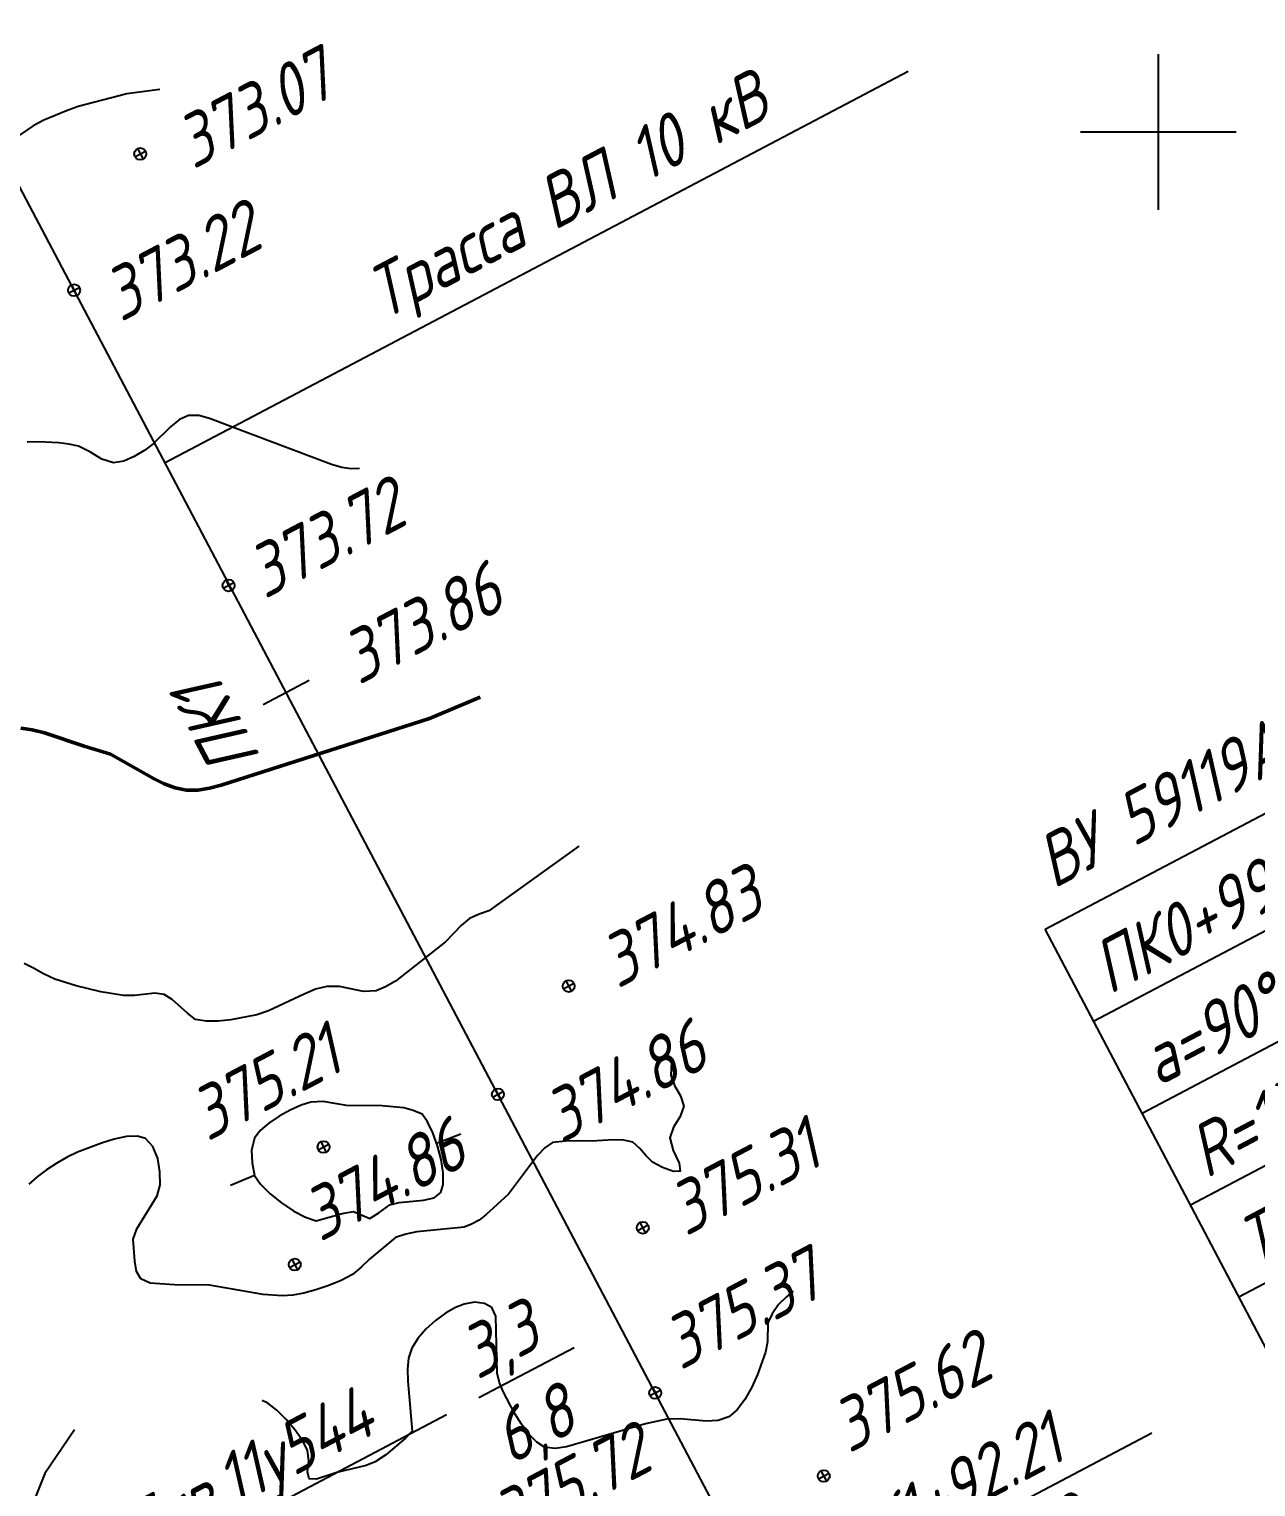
# Model space of a CAD drawing. Extents: x 1519576 to 1520221, y 2185176 to 2185962.
# Drawn here: x 1519913.1 to 1520007.5, y 2185695.7 to 2185807.9 of the extents above; entities that cross this region are included whole.
import ezdxf
from ezdxf.enums import TextEntityAlignment as Align

# ---------------------------------------------------------------- set-up
doc = ezdxf.new("R2010")
doc.units = 0
doc.header["$PDMODE"] = 35
doc.header["$PDSIZE"] = 2
for name, color, linetype, lineweight in [('ИИ_ГЕОПУНКТ_025', 7, 'Continuous', 25), ('ИИ_ГЕОСЕТКА_025', 3, 'Continuous', 25), ('ИИ_ОТМЕТКА_025', 7, 'Continuous', 25), ('ИИ_ПИКЕТАЖ_025', 7, 'Continuous', 25), ('ИИ_РАЗМЕР_025', 7, 'Continuous', 25), ('ИИ_РЕЛЬЕФ_025', 34, 'Continuous', 25), ('ИИ_РЕЛЬЕФ_050', 34, 'Continuous', 50), ('ИИ_СКВАЖИНА_025', 7, 'Continuous', 25), ('ИИ_ТЕКСТ_025', 7, 'Continuous', 25), ('ИИ_ТРАССА_ЛЭП_025', 7, 'Continuous', 25)]:
    doc.layers.add(name, color=color, linetype=linetype, lineweight=lineweight)
doc.styles.add('VNIPISIMPLEXCUR', font='simplex.shx', dxfattribs={"width": 0.8, "oblique": 15})
doc.dimstyles.new('ИИ-2000-м-dm$2', dxfattribs={"dimscale": 2, "dimtxt": 2.5, "dimasz": 2.5, "dimexe": 1.25, "dimexo": 0, "dimgap": 1, "dimtad": 2, "dimtoh": 1, "dimzin": 1, "dimdsep": 46, "dimtxsty": 'VNIPISIMPLEXCUR', "dimcen": 2.5, "dimaunit": 1, "dimazin": 0, "dimtfac": 1, "dimtmove": 1, "dimatfit": 2, "dimfxl": 1, "dimarcsym": 0})

# ---------------------------------------------------------------- blocks, each defined once
blk = doc.blocks.new('PICKET')
at = {"color": 0, "linetype": 'Continuous', "lineweight": 25}
for p, q in [((-0.23, 0), (0.23, 0)), ((0, 0.23), (0, -0.23))]:
    blk.add_line(p, q, dxfattribs=at)
blk.add_circle((0, 0), 0.23, dxfattribs=at)
at = {"color": 0, "linetype": 'Continuous', "style": 'VNIPISIMPLEXCUR', "oblique": 15, "width": 0.8}
blk.add_attdef('OTMETKA', (1.25, 0.3), '', height=2, dxfattribs=at)
at = {"color": 8, "linetype": 'Continuous', "style": 'VNIPISIMPLEXCUR', "oblique": 15, "width": 0.8, "flags": 1}
blk.add_attdef('NOMER', (1.25, -2.7), '', height=2, dxfattribs=at)
blk = doc.blocks.new('ИИ25001')
at = {"linetype": 'Continuous'}
h = blk.add_hatch(color=0, dxfattribs=at)
edge = h.paths.add_edge_path()
edge.add_arc((0, 0), 0.5, 0, 360)
at = {"color": 0, "linetype": 'Continuous'}
for radius in [1, 0.5]:
    blk.add_circle((0, 0), radius, dxfattribs=at)
at = {"color": 0, "style": 'VNIPISIMPLEXCUR', "oblique": 15, "width": 0.8}
for tag, p in [('NUMBER', (2, 0.7)), ('STS', (14.218, 0.7)), ('EGWL', (38.317, 0.7)), ('TFS', (19.079, -1)), ('HEIGHT', (2, -2.7)), ('FS', (14.218, -2.7)), ('AGWL', (36.594, -2.7))]:
    blk.add_attdef(tag, p, '', height=2, dxfattribs=at)
at = {"color": 253, "style": 'VNIPISIMPLEXCUR', "oblique": 15, "width": 0.8, "flags": 1}
for tag, p in [('DATE', (-2.5, -0.8)), ('NOTE1', (-2.5, -3.2)), ('NOTE2', (-2.5, -5.6))]:
    blk.add_attdef(tag, text='', height=1.6, dxfattribs=at).set_placement(p, align=Align.RIGHT)
blk = doc.blocks.new('ИИ053296')
at = {"color": 0, "linetype": 'Continuous', "lineweight": 25}
blk.add_lwpolyline([(0, 0), (1, 0)], dxfattribs=at)
blk = doc.blocks.new('ИИ05012')
at = {"color": 0, "linetype": 'Continuous', "lineweight": 25, "flags": 128}
for points in [[(0, 3), (0, -3)], [(-3, 0), (3, 0)]]:
    blk.add_lwpolyline(points, dxfattribs=at)
blk = doc.blocks.new('ИИ15003')
at = {"color": 253, "style": 'VNIPISIMPLEXCUR', "oblique": 15, "width": 0.8, "flags": 1}
blk.add_attdef('NOTE', text='', height=1.6, dxfattribs=at).set_placement((-1.75, -0.8), align=Align.RIGHT)
at = {"color": 0, "style": 'VNIPISIMPLEXCUR', "oblique": 15, "width": 0.8}
for tag, p in [('NUMBER', (1.75, -1)), ('CENTRE', (1.75, -5)), ('HEIGHT', (1.75, -9)), ('STATIONING', (1.75, -13)), ('ALPHA', (1.75, -17)), ('RADIUS', (1.75, -21)), ('TANGENT', (1.75, -25)), ('CURVE', (1.75, -29)), ('BISECTOR', (1.75, -33)), ('INCREMENT', (1.75, -37)), ('COMPOUND_TANGENT', (1.75, -41)), ('COMPOUND_CURVE', (1.75, -45)), ('COMPOUND_BISECTOR', (1.75, -49)), ('COMPOUND_INCR', (1.75, -53)), ('CURVE_LENGTH', (1.75, -57)), ('TANGENT_INCR', (1.75, -61)), ('RADIUS_INCR', (1.75, -65))]:
    blk.add_attdef(tag, p, '', height=2, dxfattribs=at)
blk = doc.blocks.new('*U42')
at = {"color": 0, "linetype": 'ByBlock', "lineweight": -2}
for points in [[(33.079, 9.85), (33.079, 37.85)], [(33.079, 37.85), (57.022, 37.85)], [(33.079, 33.85), (57.022, 33.85)], [(33.079, 29.85), (57.022, 29.85)], [(33.079, 25.85), (57.022, 25.85)], [(33.079, 21.85), (57.022, 21.85)]]:
    blk.add_lwpolyline(points, dxfattribs=at)
blk = doc.blocks.new('*D43')
at = {"layer": 'Defpoints', "color": 0, "transparency": 16777216}
for p in [(1519847.82, 2185817.46), (1519954.78, 2185633.8), (1519934.67, 2185630.07), (1519952.18, 2185619.41), (1519880.47, 2185594.64)]:
    blk.add_point(p, dxfattribs=at)
at = {"layer": 'ИИ_РАЗМЕР_025', "color": 0, "lineweight": -2, "transparency": 16777216}
for p, q in [((1519932.84, 2185642.13), (1519925.35, 2185638.18)), ((1519935.2, 2185633.19), (1519932.84, 2185642.13))]:
    blk.add_line(p, q, dxfattribs=at)
blk.add_arc((1519946.81, 2185629.6), 12.15, 136.7312, 188.8428, dxfattribs=at)
at = {"layer": 'ИИ_РАЗМЕР_025', "color": 0, "transparency": 16777216}
for points in [[(1519937.56, 2185638.46), (1519938.37, 2185637.4), (1519941.15, 2185640.35)], [(1519935.44, 2185627.94), (1519934.17, 2185627.52), (1519936.06, 2185623.93)]]:
    blk.add_solid(points, dxfattribs=at)
at = {"layer": 'ИИ_РАЗМЕР_025', "color": 0, "transparency": 16777216, "insert": (1519927.25, 2185642.57), "char_height": 4, "attachment_point": 5, "rotation": 27.7843, "style": 'VNIPISIMPLEXCUR'}
blk.add_mtext('90°', dxfattribs=at)
blk = doc.blocks.new('ИИ15002')
at = {"linetype": 'Continuous', "lineweight": 25}
h = blk.add_hatch(color=0, dxfattribs=at)
edge = h.paths.add_edge_path()
edge.add_arc((0, 0), 0.3, 0, 360)
at = {"color": 0, "linetype": 'Continuous', "lineweight": 25}
blk.add_circle((0, 0), 0.3, dxfattribs=at)
at = {"color": 0, "linetype": 'Continuous', "style": 'VNIPISIMPLEXCUR', "oblique": 15, "width": 0.8}
blk.add_attdef('STATIONING', (1, 1.3), '', height=2, rotation=90, dxfattribs=at)
at = {"color": 7, "linetype": 'Continuous', "style": 'VNIPISIMPLEXCUR', "oblique": 15, "width": 0.8}
blk.add_attdef('HEIGHT', text='', height=2, dxfattribs=at).set_placement((0, -1.3), align=Align.TOP_CENTER)
blk = doc.blocks.new('ИИ15001')
at = {"color": 0, "linetype": 'Continuous', "lineweight": 25}
blk.add_lwpolyline([(0, 1), (0, -1)], dxfattribs=at)
at = {"color": 0, "linetype": 'Continuous', "lineweight": 25, "style": 'VNIPISIMPLEXCUR', "oblique": 15, "width": 0.8}
blk.add_attdef('STATIONING', text='', height=2, dxfattribs=at).set_placement((0, 2), align=Align.CENTER)
at = {"color": 7, "linetype": 'Continuous', "lineweight": 25, "style": 'VNIPISIMPLEXCUR', "oblique": 15, "width": 0.8}
blk.add_attdef('HEIGHT', text='', height=2, dxfattribs=at).set_placement((0, -2), align=Align.TOP_CENTER)

msp = doc.modelspace()

# ---------------------------------------------------------------- linework, layer by layer
at = {"layer": 'ИИ_ПИКЕТАЖ_025'}
msp.add_lwpolyline([(1519975.819, 2185675.276), (1519976.295, 2185687.585), (1519999.51, 2185699.816)], dxfattribs=at)
at = {"layer": 'ИИ_РЕЛЬЕФ_025'}
for points, elevation in [([(1519923.117, 2185803.272), (1519920.575, 2185802.925), (1519916.83, 2185801.955), (1519915.931, 2185801.635), (1519914.178, 2185800.914), (1519913.355, 2185800.474), (1519911.815, 2185799.432)], 373), ([(1519938.5, 2185774.078), (1519937.849, 2185774.047), (1519937.135, 2185774.168), (1519936.344, 2185774.396), (1519926.931, 2185777.933), (1519926.117, 2185778.17), (1519925.322, 2185778.175), (1519924.623, 2185777.861), (1519923.936, 2185777.303), (1519922.601, 2185775.985), (1519921.952, 2185775.489), (1519921.136, 2185775.017), (1519920.342, 2185774.654), (1519919.536, 2185774.523), (1519918.659, 2185774.805), (1519917.767, 2185775.345), (1519916.843, 2185775.795), (1519916.099, 2185775.966), (1519915.332, 2185776.072), (1519913.749, 2185776.138), (1519912.89, 2185776.116)], 373.5), ([(1519955.383, 2185745.008), (1519948.458, 2185740.012), (1519947.707, 2185739.759), (1519946.96, 2185739.416), (1519946.343, 2185738.907), (1519945.12, 2185737.632), (1519941.26, 2185734.599), (1519940.504, 2185734.158), (1519939.763, 2185733.869), (1519938.808, 2185733.798), (1519936.948, 2185734.179), (1519935.97, 2185734.193), (1519935.115, 2185733.974), (1519934.226, 2185733.61), (1519931.48, 2185732.305), (1519930.582, 2185732.018), (1519928.588, 2185731.62), (1519927.599, 2185731.513), (1519926.674, 2185731.515), (1519925.854, 2185731.661), (1519925.237, 2185732.136), (1519924.069, 2185733.188), (1519923.449, 2185733.572), (1519922.735, 2185733.673), (1519921.177, 2185733.494), (1519920.324, 2185733.49), (1519918.572, 2185733.779), (1519916.668, 2185734.242), (1519915.019, 2185734.761), (1519914.146, 2185735.172), (1519913.4, 2185735.61), (1519912.661, 2185735.954)], 374.5), ([(1519962.535, 2185728.465), (1519962.511, 2185728.373), (1519962.46, 2185727.369), (1519962.743, 2185726.557), (1519963.219, 2185725.77), (1519963.466, 2185724.981), (1519963.191, 2185724.175), (1519962.681, 2185723.368), (1519962.38, 2185722.547), (1519962.632, 2185721.568), (1519963.097, 2185720.575), (1519963.194, 2185719.97), (1519962.663, 2185719.953), (1519961.827, 2185720.26), (1519961.058, 2185720.665), (1519960.55, 2185721.166), (1519960.074, 2185721.72), (1519959.549, 2185722.209), (1519958.856, 2185722.368), (1519958.047, 2185722.372), (1519956.359, 2185722.289), (1519955.351, 2185722.317), (1519954.352, 2185722.279), (1519953.362, 2185722.173), (1519952.761, 2185721.763), (1519952.185, 2185721.172), (1519949.967, 2185718.206), (1519948.228, 2185716.607), (1519947.707, 2185716.207), (1519947.117, 2185715.898), (1519946.562, 2185715.667), (1519942.907, 2185715.305), (1519942.053, 2185715.129), (1519941.269, 2185714.852), (1519939.249, 2185713.189), (1519938.614, 2185712.578), (1519937.951, 2185712.004), (1519937.08, 2185711.562), (1519936.122, 2185711.168), (1519935.141, 2185710.838), (1519934.199, 2185710.582), (1519933.362, 2185710.413), (1519932.545, 2185710.363), (1519931.077, 2185710.473), (1519926.938, 2185711.181), (1519924.255, 2185711.211), (1519922.375, 2185711.354), (1519921.654, 2185711.676), (1519921.322, 2185712.251), (1519921.185, 2185713.034), (1519921.062, 2185714.733), (1519921.339, 2185715.541), (1519922.913, 2185718.081), (1519923.154, 2185718.911), (1519923.114, 2185719.907), (1519922.952, 2185720.957), (1519922.581, 2185721.873), (1519922.023, 2185722.475), (1519921.384, 2185722.658), (1519920.557, 2185722.628), (1519919.611, 2185722.437), (1519918.62, 2185722.138), (1519916.787, 2185721.426), (1519915.986, 2185721.043), (1519915.181, 2185720.588), (1519914.4, 2185720.077), (1519913.675, 2185719.53), (1519913.035, 2185718.966)], 375), ([(1519971.886, 2185710.719), (1519971.383, 2185710.3), (1519970.749, 2185709.696), (1519970.266, 2185708.981), (1519969.926, 2185708.277), (1519969.905, 2185706.829), (1519969.758, 2185706.022), (1519969.136, 2185704.308), (1519968.69, 2185703.329), (1519968.165, 2185702.394), (1519967.572, 2185701.599), (1519966.918, 2185701.038), (1519966.106, 2185700.755), (1519965.185, 2185700.725), (1519963.173, 2185700.907), (1519962.161, 2185700.862), (1519960.508, 2185700.507), (1519954.437, 2185698.734), (1519953.566, 2185698.623), (1519952.733, 2185698.709), (1519952.14, 2185699.1), (1519951.541, 2185699.718), (1519950.96, 2185700.49), (1519950.419, 2185701.343), (1519949.552, 2185703.005), (1519949.272, 2185703.667), (1519949.096, 2185704.409), (1519948.98, 2185708.796), (1519948.693, 2185709.459), (1519948.109, 2185709.79), (1519947.345, 2185709.872), (1519946.538, 2185709.735), (1519945.875, 2185709.462), (1519945.121, 2185709.03), (1519944.343, 2185708.47), (1519943.606, 2185707.814), (1519942.993, 2185707.083), (1519942.517, 2185706.342), (1519942.275, 2185705.574), (1519942.183, 2185704.716), (1519942.2, 2185703.794), (1519942.54, 2185699.94), (1519942.029, 2185699.398), (1519940.51, 2185698.116), (1519939.69, 2185697.585), (1519938.995, 2185697.306), (1519936.753, 2185696.759), (1519935.185, 2185696.243), (1519934.624, 2185696.281), (1519934.493, 2185696.806), (1519934.586, 2185697.629), (1519934.498, 2185698.48), (1519934.11, 2185699.218), (1519933.538, 2185700.03), (1519932.853, 2185700.836), (1519932.128, 2185701.553), (1519931.432, 2185702.099), (1519931.001, 2185702.296)], 375.5), ([(1519916.551, 2185700.053), (1519914.267, 2185696.687), (1519913.334, 2185694.385)], 375.5)]:
    msp.add_lwpolyline(points, dxfattribs=dict(at, elevation=elevation))
at = {"layer": 'ИИ_РЕЛЬЕФ_025', "elevation": 375}
msp.add_lwpolyline([(1519940.819, 2185717.385), (1519941.551, 2185717.563), (1519943.415, 2185717.727), (1519944.232, 2185717.919), (1519944.76, 2185718.321), (1519944.944, 2185718.955), (1519944.935, 2185719.836), (1519944.772, 2185720.86), (1519944.492, 2185721.927), (1519944.133, 2185722.933), (1519943.733, 2185723.777), (1519943.329, 2185724.356), (1519942.628, 2185724.634), (1519941.897, 2185724.842), (1519940.241, 2185725.003), (1519937.499, 2185725.031), (1519935.685, 2185725.341), (1519934.736, 2185725.28), (1519933.995, 2185725.04), (1519933.157, 2185724.669), (1519932.298, 2185724.2), (1519931.5, 2185723.663), (1519930.839, 2185723.094), (1519930.394, 2185722.522), (1519930.171, 2185721.591), (1519930.216, 2185720.621), (1519930.397, 2185719.646), (1519930.877, 2185718.962), (1519931.601, 2185718.234), (1519932.48, 2185717.524), (1519933.424, 2185716.896), (1519934.344, 2185716.414), (1519935.151, 2185716.142), (1519937.166, 2185716.7), (1519938.022, 2185716.86), (1519939.277, 2185716.314), (1519939.982, 2185716.756)], close=True, dxfattribs=at)
at = {"layer": 'ИИ_РЕЛЬЕФ_050', "elevation": 374}
msp.add_lwpolyline([(1519947.776, 2185756.475), (1519943.886, 2185754.837), (1519927.84, 2185749.7), (1519926.938, 2185749.458), (1519926.046, 2185749.318), (1519925.168, 2185749.319), (1519924.308, 2185749.485), (1519923.462, 2185749.791), (1519922.626, 2185750.198), (1519919.306, 2185752.082), (1519917.3, 2185752.711), (1519914.237, 2185753.738), (1519913.288, 2185753.968), (1519912.412, 2185754.084)], dxfattribs=at)
at = {"layer": 'ИИ_СКВАЖИНА_025', "flags": 128}
for points in [[(1519947.688, 2185702.529), (1519955.025, 2185706.395)], [(1519920.853, 2185678.862), (1519922.288, 2185689.146), (1519945.197, 2185701.217)]]:
    msp.add_lwpolyline(points, dxfattribs=at)
at = {"layer": 'ИИ_ТЕКСТ_025'}
msp.add_lwpolyline([(1519980.728, 2185804.645), (1519923.53, 2185774.508)], dxfattribs=at)
at = {"layer": 'ИИ_ТРАССА_ЛЭП_025', "elevation": 1.459}
msp.add_lwpolyline([(1519975.819, 2185675.276), (1519886.217, 2185845.319)], dxfattribs=at)

# ---------------------------------------------------------------- block references
at = {"layer": 'ИИ_ГЕОПУНКТ_025'}
ref = msp.add_blockref('ИИ15003', (1519968.05, 2185640.79, 376.21), dxfattribs=dict(at, xscale=2, yscale=2, zscale=2, rotation=27.78444444444445))
ref.add_attrib('NUMBER', 'ВУ 59119А', (1519991.924, 2185741.68), dxfattribs={"layer": '0', "color": 0, "height": 4, "rotation": 27.78444, "style": 'VNIPISIMPLEXCUR', "oblique": 15, "width": 0.8})
ref.add_attrib('STATIONING', 'ПК0+99.00', (1519996.223, 2185733.52), dxfattribs={"layer": '0', "color": 0, "height": 4, "rotation": 27.78444, "style": 'VNIPISIMPLEXCUR', "oblique": 15, "width": 0.8})
ref.add_attrib('ALPHA', 'a=90°', (1519999.952, 2185726.442), dxfattribs={"layer": '0', "color": 0, "height": 4, "rotation": 27.78444, "style": 'VNIPISIMPLEXCUR', "oblique": 15, "width": 0.8})
ref.add_attrib('RADIUS', 'R=15', (1520003.681, 2185719.365), dxfattribs={"layer": '0', "color": 0, "height": 4, "rotation": 27.78444, "style": 'VNIPISIMPLEXCUR', "oblique": 15, "width": 0.8})
ref.add_attrib('TANGENT', 'Т=15.00', (1520007.41, 2185712.287), dxfattribs={"layer": '0', "color": 0, "height": 4, "rotation": 27.78444, "style": 'VNIPISIMPLEXCUR', "oblique": 15, "width": 0.8})
at = {"layer": 'ИИ_ГЕОПУНКТ_025', "xscale": 2, "yscale": 2, "zscale": 2, "rotation": 27.78444444444445}
msp.add_blockref('*U42', (1519968.05, 2185640.79, 376.21), dxfattribs=at)
at = {"layer": 'ИИ_ГЕОСЕТКА_025', "xscale": 2, "yscale": 2, "zscale": 2}
msp.add_blockref('ИИ05012', (1520000, 2185800), dxfattribs=at)
at = {"layer": 'ИИ_ОТМЕТКА_025'}
ref = msp.add_blockref('PICKET', (1519921.61, 2185798.31, 373.07), dxfattribs=dict(at, xscale=2, yscale=2, zscale=2, rotation=27.78444444444445))
ref.add_attrib('OTMETKA', '373.07', (1519925.671, 2185797.071, 373.07), dxfattribs={"layer": '0', "color": 0, "linetype": 'Continuous', "height": 4, "rotation": 27.78444, "style": 'VNIPISIMPLEXCUR', "oblique": 15, "width": 0.8})
ref = msp.add_blockref('PICKET', (1519916.519, 2185787.814, 373.22), dxfattribs=dict(at, xscale=2, yscale=2, zscale=2, rotation=27.78431639694339))
ref.add_attrib('OTMETKA', '373.22', (1519920.096, 2185785.312, 373.22), dxfattribs={"layer": '0', "color": 0, "linetype": 'Continuous', "height": 4, "rotation": 27.78432, "style": 'VNIPISIMPLEXCUR', "oblique": 15, "width": 0.8})
ref = msp.add_blockref('PICKET', (1519928.41, 2185765.08, 373.72), dxfattribs=dict(at, xscale=2, yscale=2, zscale=2, rotation=27.78444444444445))
ref.add_attrib('OTMETKA', '373.72', (1519931.171, 2185763.975, 373.72), dxfattribs={"layer": '0', "color": 0, "linetype": 'Continuous', "height": 4, "rotation": 27.78444, "style": 'VNIPISIMPLEXCUR', "oblique": 15, "width": 0.8})
ref = msp.add_blockref('PICKET', (1519954.597, 2185734.225, 374.83), dxfattribs=dict(at, xscale=2, yscale=2, zscale=2, rotation=27.78444444444445))
ref.add_attrib('OTMETKA', '374.83', (1519958.349, 2185733.972, 374.83), dxfattribs={"layer": '0', "color": 0, "linetype": 'Continuous', "height": 4, "rotation": 27.78444, "style": 'VNIPISIMPLEXCUR', "oblique": 15, "width": 0.8})
ref = msp.add_blockref('PICKET', (1519935.72, 2185721.83, 375.21), dxfattribs=dict(at, xscale=2, yscale=2, zscale=2, rotation=27.78444444444445))
ref.add_attrib('OTMETKA', '375.21', (1519926.772, 2185722.208, 375.21), dxfattribs={"layer": '0', "color": 0, "linetype": 'Continuous', "height": 4, "rotation": 27.78444, "style": 'VNIPISIMPLEXCUR', "oblique": 15, "width": 0.8})
ref = msp.add_blockref('PICKET', (1519949.151, 2185725.886, 374.86), dxfattribs=dict(at, xscale=2, yscale=2, zscale=2, rotation=27.78431639694339))
ref.add_attrib('OTMETKA', '374.86', (1519954.002, 2185722.042, 374.86), dxfattribs={"layer": '0', "color": 0, "linetype": 'Continuous', "height": 4, "rotation": 27.78432, "style": 'VNIPISIMPLEXCUR', "oblique": 15, "width": 0.8})
ref = msp.add_blockref('PICKET', (1519960.3, 2185715.61, 375.31), dxfattribs=dict(at, xscale=2, yscale=2, zscale=2, rotation=27.78444444444445))
ref.add_attrib('OTMETKA', '375.31', (1519963.6, 2185714.902, 375.31), dxfattribs={"layer": '0', "color": 0, "linetype": 'Continuous', "height": 4, "rotation": 27.78444, "style": 'VNIPISIMPLEXCUR', "oblique": 15, "width": 0.8})
at = {"layer": 'ИИ_ОТМЕТКА_025', "xscale": 2, "yscale": 2, "zscale": 2}
for p, rotation, values in [((1519933.504, 2185712.774, 374.86), 27.78444444444445, {'OTMETKA': '374.86'}), ((1519961.265, 2185702.896, 375.37), 27.78431639694339, {'OTMETKA': '375.37'}), ((1519974.237, 2185696.494, 375.62), 27.78444444444445, {'OTMETKA': '375.62'})]:
    msp.add_blockref('PICKET', p, dxfattribs=dict(at, rotation=rotation)).add_auto_attribs(values)
at = {"layer": 'ИИ_ОТМЕТКА_025'}
ref = msp.add_blockref('PICKET', (1519947.36, 2185692.35, 375.72), dxfattribs=dict(at, xscale=2, yscale=2, zscale=2, rotation=27.78444444444445))
ref.add_attrib('OTMETKA', '375.72', (1519949.992, 2185691.139, 375.72), dxfattribs={"layer": '0', "color": 0, "linetype": 'Continuous', "height": 4, "rotation": 27.78444, "style": 'VNIPISIMPLEXCUR', "oblique": 15, "width": 0.8})
at = {"layer": 'ИИ_ПИКЕТАЖ_025'}
ref = msp.add_blockref('ИИ15001', (1519932.835, 2185756.85, 373.86), dxfattribs=dict(at, xscale=2, yscale=2, zscale=2, rotation=117.7864000005087))
ref.add_attrib('STATIONING', 'ПК1', dxfattribs={"layer": '0', "color": 0, "linetype": 'Continuous', "lineweight": 25, "height": 4, "rotation": 117.7864, "style": 'VNIPISIMPLEXCUR', "oblique": 15, "width": 0.8}).set_placement((1519929.296, 2185754.985, 373.86), align=Align.CENTER)
ref.add_attrib('HEIGHT', '373.86', dxfattribs={"layer": '0', "color": 7, "linetype": 'Continuous', "lineweight": 25, "height": 4, "rotation": 27.78444, "style": 'VNIPISIMPLEXCUR', "oblique": 15, "width": 0.8}).set_placement((1519942.289, 2185763.916, 373.86), align=Align.TOP_CENTER)
ref = msp.add_blockref('ИИ15002', (1519975.819, 2185675.276, 376.39), dxfattribs=dict(at, xscale=2, yscale=2, zscale=2, rotation=27.78444444444445))
ref.add_attrib('STATIONING', 'ПК1+92.21', (1519976.133, 2185688.961, 376.39), dxfattribs={"layer": '0', "color": 0, "height": 4, "rotation": 27.78444, "style": 'VNIPISIMPLEXCUR', "oblique": 15, "width": 0.8})
ref.add_attrib('HEIGHT', '376.39', dxfattribs={"layer": '0', "color": 7, "height": 4, "rotation": 27.78444, "style": 'VNIPISIMPLEXCUR', "oblique": 15, "width": 0.8}).set_placement((1519987.443, 2185692.229, 376.39), align=Align.TOP_CENTER)
at = {"layer": 'ИИ_РЕЛЬЕФ_025', "xscale": 2, "yscale": 2, "zscale": 2}
for p, rotation in [((1519944.418, 2185722.133, 375), 20.50392448694339), ((1519930.397, 2185719.646, 375), 202.9230596309259)]:
    msp.add_blockref('ИИ053296', p, dxfattribs=dict(at, rotation=rotation))
at = {"layer": 'ИИ_СКВАЖИНА_025'}
ref = msp.add_blockref('ИИ25001', (1519920.851, 2185678.861, 376.1), dxfattribs=dict(at, xscale=2, yscale=2, zscale=2, rotation=27.78431639694339))
ref.add_attrib('NUMBER', 'Скв.11у544', (1519921.806, 2185690.337, 376.1), dxfattribs={"layer": '0', "color": 0, "height": 4, "rotation": 27.78432, "style": 'VNIPISIMPLEXCUR', "oblique": 15, "width": 0.8})
ref.add_attrib('HEIGHT', '376.10', (1519928.215, 2185685.763, 376.1), dxfattribs={"layer": '0', "color": 0, "height": 4, "rotation": 27.78432, "style": 'VNIPISIMPLEXCUR', "oblique": 15, "width": 0.8})
ref.add_attrib('STS', '3,3', (1519947.548, 2185703.855, 376.1), dxfattribs={"layer": '0', "color": 0, "height": 4, "rotation": 27.78432, "style": 'VNIPISIMPLEXCUR', "oblique": 15, "width": 0.8})
ref.add_attrib('FS', '6,8', (1519950.102, 2185697.294, 376.1), dxfattribs={"layer": '0', "color": 0, "height": 4, "rotation": 27.78432, "style": 'VNIPISIMPLEXCUR', "oblique": 15, "width": 0.8})

# ---------------------------------------------------------------- texts
at = {"layer": 'ИИ_ТЕКСТ_025', "style": 'VNIPISIMPLEXCUR', "oblique": 15, "width": 0.8}
msp.add_text('Трасса ВЛ 10 кВ', height=4, rotation=27.78444, dxfattribs=at).set_placement((1519940.335, 2185785.465))

# ---------------------------------------------------------------- dimensions: what is measured, and where the dimension line sits
at = {"layer": 'ИИ_РАЗМЕР_025'}
dim = msp.add_angular_dim_2l(base=(1519934.668, 2185630.067), line1=((1519952.18, 2185619.41), (1519847.82, 2185817.46)), line2=((1519880.469, 2185594.638), (1519954.78, 2185633.797)), dimstyle='ИИ-2000-м-dm$2', override={"dimtxt": 2, "dimasz": 2, "dimgap": 0.5, "dimtad": 1, "dimadec": 0}, dxfattribs=at)
dim.commit()
dim.dimension.update_dxf_attribs({"geometry": '*D43', "text_midpoint": (1519927.253, 2185642.575), "dimtype": 162})

doc.saveas('drawing.dxf')
